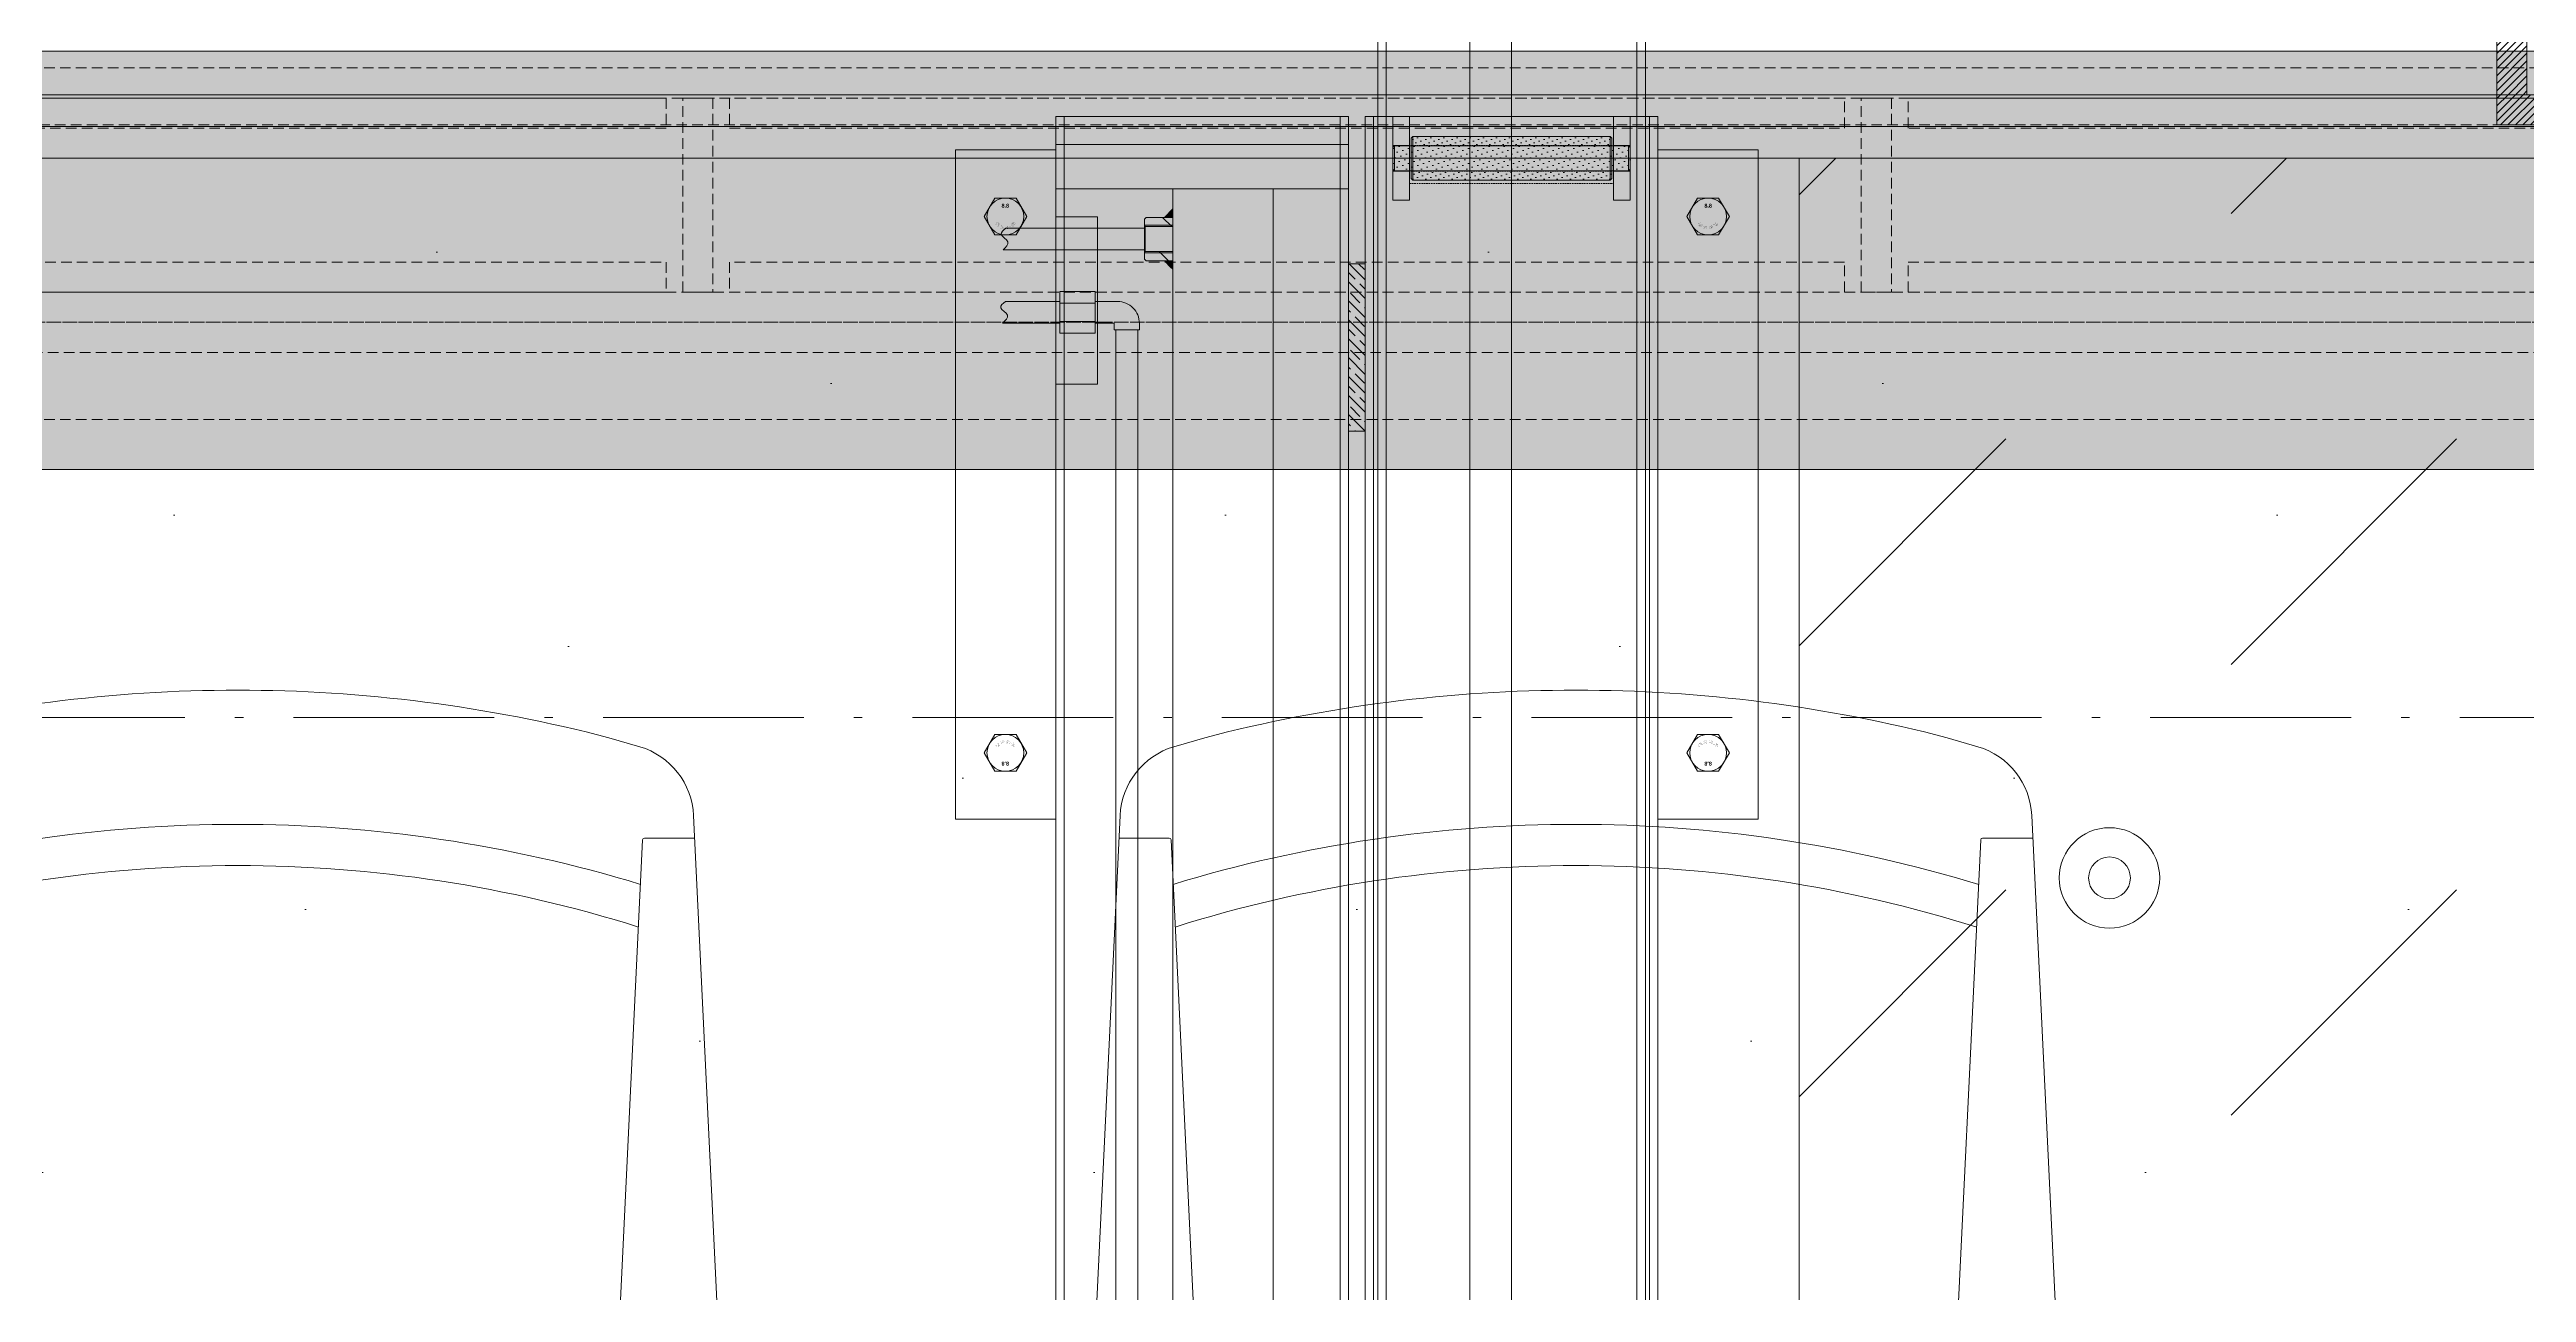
# Model space of a CAD drawing. Header units: millimetres. Extents: x -853320 to 19484, y -510814 to 9708.
# Drawn here: x 9139 to 10620, y 5992 to 6735 of the extents above; entities that cross this region are included whole.
import ezdxf
from ezdxf import colors
from ezdxf.entities.mleader import LeaderData, LeaderLine
from ezdxf.math import Vec2, Vec3

# ---------------------------------------------------------------- set-up
doc = ezdxf.new("R2010")
doc.units = ezdxf.units.MM
for name, pattern in [('DASHDOT', [18.5, 12, -3, 0.5, -3]), ('NASCOSTA', [9.525, 6.35, -3.175]), ('TRATTEGGIATA2', [9.525, 6.35, -3.175]), ('TRATTOPUNTO', [25.4, 12.7, -6.35, 0, -6.35])]:
    doc.linetypes.add(name, pattern=pattern)
for name, color, linetype in [('05', 5, 'Continuous'), ('assi', 1, 'TRATTOPUNTO'), ('DS_ST_quote 1_50', 7, 'Continuous'), ('DV5_0', 7, 'Continuous')]:
    doc.layers.add(name, color=color, linetype=linetype)
for name, color, linetype, lineweight in [('ARREDI attrezzature - furniture', 175, 'Continuous', 9), ('F_ARREDI', 7, 'Continuous', 5), ('F_ELETTRODOMESTICI', 40, 'Continuous', 5), ('F_ESCURSORI_slider', 7, 'Continuous', 0), ('F_MASSELLO_abete', 30, 'Continuous', 5), ('F_MULTI laminato OPACO', 1, 'Continuous', 5), ('F_MULTI laminato_soffitto', 5, 'Continuous', 5), ('F_MULTI laminato_soffitto_veletta', 6, 'Continuous', 5), ('F_PARETI-PAVIMENTI e SOFFITTI_cassone', 3, 'Continuous', 5), ('F_RIV.to PARETI e SOFFITTO_slider', 7, 'Continuous', 5), ('F_SCALA_esterna', 40, 'Continuous', 5), ('F_Sezioni', 5, 'Continuous', 9), ('F_SOFFITTI', 7, 'Continuous', 5)]:
    doc.layers.add(name, color=color, linetype=linetype, lineweight=lineweight)
doc.layers.add('F_PARETI_slider', color=1, linetype='Continuous', lineweight=5, true_color=0xff0000)
doc.styles.add('ARIAL', font='arial.ttf')
doc.styles.add('DANZI-DIDASCALIE', font='Yu Gothic UI Light.ttf', dxfattribs={"height": 30})
doc.styles.add('NEGATIVO', font='swissbo.ttf', dxfattribs={"width": 0.8, "oblique": 10})
doc.dimstyles.new('ISO-100', dxfattribs={"dimtxt": 100, "dimasz": 5, "dimexe": 0.25, "dimexo": 6, "dimgap": 6, "dimtad": 1, "dimtxsty": 'ARIAL', "dimblk": 'ARCHTICK', "dimcen": 2.5, "dimdle": 15, "dimse1": 1, "dimse2": 1, "dimclrd": 256, "dimclre": 256, "dimclrt": 256, "dimadec": 0, "dimazin": 0, "dimtfac": 1, "dimtmove": 0, "dimatfit": 3, "dimldrblk": 'ARCHTICK', "dimfxl": 1, "dimlwd": -1, "dimlwe": -1, "dimarcsym": 0})
pattern_1 = [(225.0093, (461698.474, -16130.586), (11.22714, -11.2235), [])]
pattern_2 = [(225.00929753, (461698.474492, -16130.5862916), (0.00353610758, -0.00353496014), [])]

# ---------------------------------------------------------------- blocks, each defined once
blk = doc.blocks.new('CONTROSOFITTO_living_lato lungo_centrale_2660x250_pianta_vista da sopra')
at = {"layer": 'F_MULTI laminato_soffitto_veletta', "transparency": 33554585}
h = blk.add_hatch(color=8, dxfattribs=at)
h.dxf.hatch_style = 1
h.paths.add_polyline_path([(36471.7, -2048.1), (33811.7, -2048.1), (33811.7, -2298.1), (36471.7, -2298.1)])
at = {"layer": 'F_MASSELLO_abete', "color": 1, "linetype": 'NASCOSTA'}
for points in [[(33811.7, -2136.1), (36471.7, -2136.1), (36471.7, -2154.1), (33811.7, -2154.1)], [(35132.7, -2270.1), (35150.7, -2270.1), (35150.7, -2154.1), (35132.7, -2154.1)], [(35837.2, -2270.1), (35855.2, -2270.1), (35855.2, -2154.1), (35837.2, -2154.1)], [(33811.7, -2270.1), (36471.7, -2270.1), (36471.7, -2288.1), (33811.7, -2288.1)]]:
    blk.add_lwpolyline(points, close=True, dxfattribs=at)
at = {"layer": 'F_MASSELLO_abete', "linetype": 'NASCOSTA'}
for points in [[(35122.7, -2154.1), (34456.2, -2154.1), (34456.2, -2172.1), (35122.7, -2172.1)], [(35160.7, -2154.1), (35827.2, -2154.1), (35827.2, -2172.1), (35160.7, -2172.1)], [(36443.7, -2154.1), (35865.2, -2154.1), (35865.2, -2172.1), (36443.7, -2172.1)]]:
    blk.add_lwpolyline(points, close=True, dxfattribs=at)
at = {"layer": 'F_MASSELLO_abete', "color": 3, "linetype": 'NASCOSTA'}
for points in [[(35122.7, -2252.1), (34456.2, -2252.1), (34456.2, -2270.1), (35122.7, -2270.1)], [(35160.7, -2252.1), (35827.2, -2252.1), (35827.2, -2270.1), (35160.7, -2270.1)], [(36443.7, -2252.1), (35865.2, -2252.1), (35865.2, -2270.1), (36443.7, -2270.1)]]:
    blk.add_lwpolyline(points, close=True, dxfattribs=at)
at = {"layer": 'F_MULTI laminato_soffitto_veletta', "linetype": 'NASCOSTA'}
for points in [[(33811.7, -2048.1), (36471.7, -2048.1), (36471.7, -2078.1), (33811.7, -2078.1)], [(33819.7, -2118.1), (36463.7, -2118.1), (36463.7, -2136.1), (33819.7, -2136.1)]]:
    blk.add_lwpolyline(points, close=True, dxfattribs=at)
at = {"layer": 'F_MULTI laminato_soffitto_veletta'}
blk.add_lwpolyline([(36471.7, -2048.1), (33811.7, -2048.1), (33811.7, -2298.1), (36471.7, -2298.1)], close=True, dxfattribs=at)
blk = doc.blocks.new('CONTROSOFITTO_rev.01_pianta_vista da sopra')
at = {"layer": 'F_MULTI laminato_soffitto', "color": 5, "linetype": 'NASCOSTA', "ltscale": 5}
blk.add_lwpolyline([(24926.6, -34937.7), (21916.6, -34937.7), (21916.6, -35837.7), (24926.6, -35837.7)], close=True, dxfattribs=at)
at = {"layer": 'F_SOFFITTI', "xscale": -1, "rotation": 180}
blk.add_blockref('CONTROSOFITTO_living_lato lungo_centrale_2660x250_pianta_vista da sopra', (-11720, -37235.8), dxfattribs=at)
blk = doc.blocks.new('SLIDER grande_lato cucina_pianta_rev.01')
at = {"color": 1}
blk.add_lwpolyline([(267502, -68598.9), (276586, -68598.9), (276586, -69793.9), (267502, -69793.9)], close=True, dxfattribs=at)
blk = doc.blocks.new('_Dot')
at = {"color": 0, "linetype": 'ByBlock', "lineweight": -2}
blk.add_line((-0.5, 0), (-1, 0), dxfattribs=at)
at = {"color": 0, "linetype": 'ByBlock', "const_width": 0.5}
blk.add_lwpolyline([(-0.25, 0, 1), (0.25, 0, 1)], format="xyb", close=True, dxfattribs=at)
blk = doc.blocks.new('RIV.to_pareti e soffitto_grande_lato cucina_rev.01_pianta')
at = {"layer": 'F_MULTI laminato OPACO', "transparency": 33554508}
h = blk.add_hatch(dxfattribs=at)
h.set_pattern_fill('ANSI31', color=3)
h.set_pattern_definition([(45, (-817008.179, -495733.8327), (-2.24506403, 2.24506403), [])])
h.paths.add_polyline_path([(24497.1, 21800.7), (24515.1, 21800.7), (24515.1, 22976.7), (24497.1, 22976.7)])
h = blk.add_hatch(dxfattribs=at)
h.set_pattern_fill('ANSI31', color=3)
h.set_pattern_definition([(45, (-817008.179, -495733.8327), (-2.24506403, 2.24506403), [])])
h.paths.add_polyline_path([(24497.1, 21782.7), (24497.1, 21800.7), (24647.1, 21800.7), (24647.1, 21782.7)])
at = {"layer": 'F_MULTI laminato OPACO', "color": 3, "linetype": 'NASCOSTA'}
for points in [[(29676.1, 21800.7), (20592.1, 21800.7), (20592.1, 22976.7), (29676.1, 22976.7)], [(20646.6, 21782.7), (29631.6, 21782.7), (29631.6, 21800.7), (20646.6, 21800.7)]]:
    blk.add_lwpolyline(points, close=True, dxfattribs=at)
at = {"layer": 'F_MULTI laminato OPACO', "color": 3}
for points in [[(24497.1, 21800.7), (24515.1, 21800.7), (24515.1, 22976.7), (24497.1, 22976.7)], [(24497.1, 21782.7), (24497.1, 21800.7), (24647.1, 21800.7), (24647.1, 21782.7)]]:
    blk.add_lwpolyline(points, close=True, dxfattribs=at)
blk = doc.blocks.new('TAVOLO_pianta')
at = {"layer": 'ARREDI attrezzature - furniture'}
for points in [[(840088.8, 517187.7, 0.063762), (839866.9, 517159.3), (839848.5, 517153.9, 0.320293), (839816.3, 517112.8), (839798.8, 516748.1, 0.42726), (839809.7, 516736.7), (839852.7, 516736.7, 0.42726), (839863.6, 516748.1), (839846.8, 517098.2, 0.401286), (839845.7, 517099.3), (839815.7, 517099.3)], [(840088.8, 517187.7, -0.063762), (840310.7, 517159.3), (840329.1, 517153.9, -0.320293), (840361.3, 517112.8), (840378.8, 516748.1, -0.42726), (840367.9, 516736.7), (840324.9, 516736.7, -0.42726), (840314, 516748.1), (840330.8, 517098.2, -0.401286), (840331.9, 517099.3), (840361.9, 517099.3)], [(840888.8, 517187.7, 0.063762), (840666.9, 517159.3), (840648.5, 517153.9, 0.320293), (840616.3, 517112.8), (840598.8, 516748.1, 0.42726), (840609.7, 516736.7), (840652.7, 516736.7, 0.42726), (840663.6, 516748.1), (840646.8, 517098.2, 0.401286), (840645.7, 517099.3), (840615.7, 517099.3)], [(840888.8, 517187.7, -0.063762), (841110.7, 517159.3), (841129.1, 517153.9, -0.320293), (841161.3, 517112.8), (841178.8, 516748.1, -0.42726), (841167.9, 516736.7), (841124.9, 516736.7, -0.42726), (841113.9, 516748.1), (841130.8, 517098.2, -0.401286), (841131.9, 517099.3), (841161.9, 517099.3)]]:
    blk.add_lwpolyline(points, format="xyb", dxfattribs=at)
for centre, radius, start, end in [((840088.9, 516281.1), 826.4, 73.0662, 106.9523), ((840888.7, 516281.1), 826.4, 73.0477, 106.9338), ((840088.9, 516283.7), 799.2, 72.5571, 107.4621), ((840888.7, 516283.7), 799.2, 72.5379, 107.4429)]:
    blk.add_arc(centre, radius, start, end, dxfattribs=at)
blk = doc.blocks.new('Pavim. idr. 1')
at = {"lineweight": 13}
h = blk.add_hatch(dxfattribs=at)
h.set_pattern_fill('DOTS', color=1, scale=140, angle=45)
h.set_pattern_definition([(45, (-29878.93, 459742.27), (-78.57724, 235.73172), [0, -222.25])])
h.paths.add_polyline_path([(423470.8, 430283.1), (410205.8, 430283.1), (410205.8, 427993.1), (423470.8, 427993.1)])
at = {"color": 1, "lineweight": 13}
blk.add_lwpolyline([(423470.8, 430283.1), (410205.8, 430283.1), (410205.8, 427993.1), (423470.8, 427993.1)], close=True, dxfattribs=at)
blk = doc.blocks.new('F_PAVIMENTO CASSONE_pianta')
at = {"color": 104, "lineweight": 13}
for radius in [30, 12.5]:
    blk.add_circle((601572.5, 448053.4), radius, dxfattribs=at)
at = {"color": 2, "lineweight": 5}
blk.add_blockref('Pavim. idr. 1', (185525.7, 19630.3), dxfattribs=at)
blk.add_blockref('Pavim. idr. 1', (185525.7, 19630.3), dxfattribs=at)
blk = doc.blocks.new('Viti v.alto')
at = {"color": 115, "lineweight": 5, "ltscale": 0.15}
blk.add_lwpolyline([(-66067.4, -127375.7), (-66073.8, -127364.7), (-66086.5, -127364.7), (-66092.9, -127375.7), (-66086.5, -127386.7), (-66073.8, -127386.7)], close=True, dxfattribs=at)
at = {"color": 115, "lineweight": 5, "ltscale": 0.15, "const_width": 0.0632}
for points in [[(-66083.8, -127381.1), (-66083.6, -127380.8), (-66083.6, -127380.6), (-66083.7, -127380.4), (-66083.9, -127380.1), (-66084.5, -127379.5), (-66084.7, -127379.3), (-66085, -127379.2), (-66085.2, -127379.3), (-66085.4, -127379.5), (-66085.8, -127379.8), (-66086, -127380.1), (-66086, -127380.3), (-66085.9, -127380.5), (-66085.7, -127380.8), (-66085.1, -127381.4), (-66084.9, -127381.6), (-66084.7, -127381.7), (-66084.4, -127381.6), (-66084.2, -127381.4), (-66083.8, -127381.1)], [(-66084.4, -127380.9), (-66084.7, -127381.1), (-66084.8, -127381.1), (-66084.9, -127381), (-66085.3, -127380.5), (-66085.4, -127380.4), (-66085.5, -127380.3), (-66085.4, -127380.2), (-66085.3, -127380.1), (-66085.2, -127380), (-66085.1, -127379.8), (-66085, -127379.8), (-66084.9, -127379.8), (-66084.7, -127379.9), (-66084.3, -127380.4), (-66084.2, -127380.5), (-66084.2, -127380.6), (-66084.2, -127380.7), (-66084.3, -127380.8), (-66084.4, -127380.9)], [(-66080.8, -127381.5), (-66081.3, -127381.3), (-66081.4, -127381.7), (-66082.4, -127381.5), (-66082.6, -127381.5), (-66082.8, -127381.6), (-66082.9, -127381.7), (-66083, -127381.9), (-66083, -127382), (-66083, -127382.2), (-66083, -127382.4), (-66082.8, -127382.6), (-66082.6, -127382.7), (-66081.2, -127383.1), (-66080.8, -127381.5)], [(-66081.6, -127382.6), (-66082.3, -127382.4), (-66082.5, -127382.3), (-66082.5, -127382.1), (-66082.5, -127382.1), (-66082.4, -127382), (-66082.3, -127381.9), (-66081.5, -127382.1), (-66081.6, -127382.6)], [(-66077.8, -127381), (-66078.3, -127381.2), (-66078.2, -127381.6), (-66079.2, -127381.8), (-66079.4, -127382), (-66079.5, -127382.1), (-66079.5, -127382.3), (-66079.5, -127382.5), (-66079.4, -127382.6), (-66079.4, -127382.8), (-66079.2, -127383), (-66079, -127383.1), (-66078.7, -127383), (-66077.4, -127382.7), (-66077.8, -127381)], [(-66078, -127382.4), (-66078.7, -127382.6), (-66078.9, -127382.6), (-66078.9, -127382.5), (-66079, -127382.4), (-66079, -127382.3), (-66078.8, -127382.2), (-66078.1, -127382), (-66078, -127382.4)], [(-66076.4, -127381), (-66076.6, -127380.8), (-66076.7, -127380.6), (-66076.6, -127380.3), (-66076.4, -127380.1), (-66075.8, -127379.5), (-66075.5, -127379.3), (-66075.3, -127379.2), (-66075.1, -127379.2), (-66074.8, -127379.4), (-66074.4, -127379.8), (-66074.3, -127380), (-66074.2, -127380.3), (-66074.3, -127380.5), (-66074.5, -127380.7), (-66075.1, -127381.3), (-66075.4, -127381.5), (-66075.6, -127381.6), (-66075.8, -127381.6), (-66076.1, -127381.4), (-66076.4, -127381)], [(-66075.8, -127380.9), (-66075.6, -127381), (-66075.5, -127381), (-66075.3, -127380.9), (-66074.9, -127380.5), (-66074.8, -127380.4), (-66074.8, -127380.2), (-66074.8, -127380.1), (-66074.9, -127380), (-66075.1, -127379.9), (-66075.2, -127379.8), (-66075.3, -127379.8), (-66075.4, -127379.8), (-66075.5, -127379.9), (-66076, -127380.3), (-66076.1, -127380.5), (-66076.1, -127380.6), (-66076, -127380.7), (-66075.9, -127380.8), (-66075.8, -127380.9)]]:
    blk.add_lwpolyline(points, dxfattribs=at)
at = {"color": 115, "lineweight": 5, "ltscale": 0.15}
blk.add_circle((-66080.1, -127375.7), 11, dxfattribs=at)
at = {"color": 115, "lineweight": 5, "ltscale": 0.15, "style": 'NEGATIVO'}
blk.add_text('8.8', height=2.31, dxfattribs=at).set_placement((-66082.3, -127370.4))
blk = doc.blocks.new('Boccola d.26x120')
at = {"linetype": 'ByBlock', "lineweight": 5}
h = blk.add_hatch(dxfattribs=at)
h.set_pattern_fill('DOTS', color=30, scale=1.75, angle=225)
h.paths.add_polyline_path([(458410.2, -16234.6), (458410.2, -16230.2), (458409.2, -16229.2), (458291.2, -16229.2), (458291.2, -16234.6)])
h.paths.add_polyline_path([(458291.2, -16229.2), (458290.2, -16230.2), (458290.2, -16234.6), (458291.2, -16234.6)])
h = blk.add_hatch(dxfattribs=at)
h.set_pattern_fill('DOTS', color=30, scale=1.75, angle=225)
h.paths.add_polyline_path([(458291.2, -16249.9), (458291.2, -16255.2), (458409.2, -16255.2), (458409.2, -16249.9)])
h.paths.add_polyline_path([(458409.2, -16255.2), (458410.2, -16254.2), (458410.2, -16249.9), (458409.2, -16249.9)])
h.paths.add_polyline_path([(458291.2, -16249.9), (458290.2, -16249.9), (458290.2, -16254.2), (458291.2, -16255.2)])
at = {"color": 41, "linetype": 'TRATTEGGIATA2', "lineweight": 5, "ltscale": 0.15}
for p, q in [((458290.2, -16234.6), (458410.2, -16234.6)), ((458410.2, -16249.9), (458290.2, -16249.9))]:
    blk.add_line(p, q, dxfattribs=at)
at = {"color": 30, "linetype": 'ByBlock', "lineweight": 5}
for p, q in [((458291.2, -16229.2), (458291.2, -16255.2)), ((458409.2, -16255.2), (458409.2, -16229.2))]:
    blk.add_line(p, q, dxfattribs=at)
blk.add_lwpolyline([(458409.2, -16255.2), (458291.2, -16255.2), (458290.2, -16254.2), (458290.2, -16230.2), (458291.2, -16229.2), (458409.2, -16229.2), (458410.2, -16230.2), (458410.2, -16254.2)], close=True, dxfattribs=at)
at = {"layer": 'assi', "lineweight": 5, "ltscale": 0.3}
blk.add_line((458288.2, -16242.2), (458412.2, -16242.2), dxfattribs=at)
blk = doc.blocks.new('Perno d.15x145')
at = {"linetype": 'ByBlock', "lineweight": 5}
h = blk.add_hatch(dxfattribs=at)
h.set_pattern_fill('DOTS', color=150, scale=2, angle=225)
h.paths.add_polyline_path([(458421.2, -16298.7), (458421.2, -16285.7), (458420.2, -16284.7), (458280.2, -16284.7), (458279.2, -16285.7), (458279.2, -16298.7), (458280.2, -16299.7), (458420.2, -16299.7)])
at = {"color": 150, "linetype": 'ByBlock', "lineweight": 5}
for p, q in [((458280.2, -16299.7), (458280.2, -16284.7)), ((458420.2, -16299.7), (458420.2, -16284.7))]:
    blk.add_line(p, q, dxfattribs=at)
blk.add_lwpolyline([(458421.2, -16298.7), (458421.2, -16285.7), (458420.2, -16284.7), (458280.2, -16284.7), (458279.2, -16285.7), (458279.2, -16298.7), (458280.2, -16299.7), (458420.2, -16299.7)], close=True, dxfattribs=at)
at = {"layer": 'assi', "lineweight": 5, "ltscale": 0.3}
blk.add_line((458277.2, -16292.2), (458423.2, -16292.2), dxfattribs=at)
blk = doc.blocks.new('Pist. c.1150 aperti')
at = {"linetype": 'Continuous', "lineweight": 5, "ltscale": 25.4}
h = blk.add_hatch(dxfattribs=at)
h.set_pattern_fill('LINE', color=135, scale=0.04, angle=225.0093, style=0, pattern_type=2)
h.set_pattern_definition(pattern_2)
h.paths.add_polyline_path([(461405.8, -14728.5), (461410.8, -14733.5), (461405.8, -14733.5)])
h = blk.add_hatch(dxfattribs=at)
h.set_pattern_fill('LINE', color=135, scale=127, angle=225.0093, style=0, pattern_type=2)
h.set_pattern_definition(pattern_1)
h.paths.add_polyline_path([(461405.8, -14733.5), (461421.8, -14733.5), (461422.8, -14734.5), (461422.8, -14738.5), (461422.3, -14739), (461405.8, -14739)])
at = {"lineweight": 5}
h = blk.add_hatch(dxfattribs=at)
h.set_pattern_fill('JIS_STN_1E', color=6, scale=8, style=0)
h.set_pattern_definition([(45, (527858.007, 111133.4975), (-5.65685425, 5.65685425), []), (45, (527863.647, 111133.4975), (-5.65685425, 5.65685425), [8, -4])])
h.paths.add_polyline_path([(461300.8, -14861.2), (461290.8, -14861.2), (461290.8, -14761.2), (461300.8, -14761.2)])
at = {"linetype": 'Continuous', "lineweight": 5, "ltscale": 25.4}
h = blk.add_hatch(dxfattribs=at)
h.set_pattern_fill('LINE', color=135, scale=127, angle=225.0093, style=0, pattern_type=2)
h.set_pattern_definition(pattern_1)
h.paths.add_polyline_path([(461421.8, -14759.5), (461405.8, -14759.5), (461405.8, -14754), (461422.3, -14754), (461422.8, -14754.5), (461422.8, -14758.5)])
h = blk.add_hatch(dxfattribs=at)
h.set_pattern_fill('LINE', color=135, scale=0.04, angle=225.0093, style=0, pattern_type=2)
h.set_pattern_definition(pattern_2)
h.paths.add_polyline_path([(461405.8, -14759.5), (461410.8, -14759.5), (461405.8, -14764.5)])
at = {"color": 2, "linetype": 'ByBlock', "lineweight": 5}
for p, q in [((461132.3, -14690.6), (461142.3, -14690.6)), ((461274.3, -14690.6), (461264.3, -14690.6)), ((461132.3, -14705.9), (461142.3, -14705.9)), ((461274.3, -14705.9), (461264.3, -14705.9))]:
    blk.add_line(p, q, dxfattribs=at)
at = {"color": 41, "linetype": 'TRATTEGGIATA2', "lineweight": 5, "ltscale": 0.15}
blk.add_line((461274.3, -14690.6), (461264.3, -14690.6), dxfattribs=at)
at = {"lineweight": 5}
for p, q in [((461475.8, -14733.2), (461450.8, -14733.2)), ((461450.8, -14833.2), (461450.8, -14733.2)), ((461475.8, -14833.2), (461450.8, -14833.2))]:
    blk.add_line(p, q, dxfattribs=at)
at = {"color": 135, "linetype": 'Continuous', "lineweight": 5, "ltscale": 25.4}
blk.add_line((461405.8, -14738.2), (461422.3, -14738.2), dxfattribs=at)
at = {"color": 135, "lineweight": 5}
for p, q in [((461405.8, -14754), (461405.8, -14739)), ((461452.3, -14784.8), (461473.3, -14784.8)), ((461452.3, -14795.8), (461473.3, -14795.8))]:
    blk.add_line(p, q, dxfattribs=at)
blk.add_lwpolyline([(461203.3, -15702), (461203.3, -14530), (461228.3, -14530), (461228.3, -15702), (461203.3, -15702)], dxfattribs=at)
at = {"lineweight": 5}
for points in [[(461115.8, -17013.2), (461115.8, -14673.2), (461290.8, -14673.2), (461290.8, -17013.2)], [(461120.8, -17013.2), (461120.8, -14673.2), (461285.8, -14673.2), (461285.8, -17013.2)], [(461475.8, -14673.2), (461475.8, -17013.2), (461300.8, -17013.2), (461300.8, -14673.2)], [(461470.8, -14673.2), (461470.8, -17013.2), (461305.8, -17013.2), (461305.8, -14673.2)]]:
    blk.add_lwpolyline(points, close=True, dxfattribs=at)
at = {"color": 2, "linetype": 'ByBlock', "lineweight": 5}
for points in [[(461132.3, -14673.2), (461142.3, -14673.2), (461142.3, -14723.2), (461132.3, -14723.2)], [(461274.3, -14673.2), (461264.3, -14673.2), (461264.3, -14723.2), (461274.3, -14723.2)]]:
    blk.add_lwpolyline(points, close=True, dxfattribs=at)
at = {"color": 30, "lineweight": 5}
for points in [[(461055.8, -15093.2), (461115.8, -15093.2), (461115.8, -14693.2), (461055.8, -14693.2)], [(461535.8, -15093.2), (461475.8, -15093.2), (461475.8, -14693.2), (461535.8, -14693.2)]]:
    blk.add_lwpolyline(points, close=True, dxfattribs=at)
at = {"color": 135, "lineweight": 5}
for points in [[(461300.8, -14716.5), (461475.8, -14716.5), (461475.8, -14690), (461300.8, -14690)], [(461405.8, -15984.5), (461345.8, -15984.5), (461345.8, -14716.5), (461405.8, -14716.5)], [(461473.3, -14777.8), (461452.3, -14777.8), (461452.3, -14802.8), (461473.3, -14802.8)]]:
    blk.add_lwpolyline(points, close=True, dxfattribs=at)
at = {"color": 135, "linetype": 'Continuous', "lineweight": 5, "ltscale": 25.4}
for points in [[(461405.8, -14728.5), (461410.8, -14733.5), (461405.8, -14733.5), (461405.8, -14728.5)], [(461405.8, -14733.5), (461421.8, -14733.5), (461422.8, -14734.5), (461422.8, -14738.5), (461422.3, -14739), (461405.8, -14739), (461405.8, -14733.5)], [(461421.8, -14759.5), (461405.8, -14759.5), (461405.8, -14754), (461422.3, -14754), (461422.8, -14754.5), (461422.8, -14758.5), (461421.8, -14759.5)], [(461405.8, -14759.5), (461410.8, -14759.5), (461405.8, -14764.5), (461405.8, -14759.5)]]:
    blk.add_lwpolyline(points, close=True, dxfattribs=at)
at = {"color": 6, "lineweight": 5}
blk.add_lwpolyline([(461300.8, -14861.2), (461290.8, -14861.2), (461290.8, -14761.2), (461300.8, -14761.2)], close=True, dxfattribs=at)
at = {"color": 135, "lineweight": 5}
blk.add_lwpolyline([(461438.8, -14783.8), (461452.3, -14783.8), (461452.3, -14796.8), (461440.8, -14796.8), (461440.8, -14800.8), (461425.8, -14800.8), (461425.8, -14796.8, -0.414214)], format="xyb", close=True, dxfattribs=at)
at = {"layer": '05', "color": 41, "linetype": 'TRATTEGGIATA2', "lineweight": 5, "ltscale": 0.15}
blk.add_lwpolyline([(461264.3, -14673.2), (461264.3, -14713.2), (461142.3, -14713.2), (461142.3, -14673.2)], dxfattribs=at)
at = {"layer": 'assi', "color": 175, "linetype": 'Continuous', "lineweight": 5, "ltscale": 0.2}
for points in [[(461123.3, -15763.2), (461123.3, -13503.2), (461283.3, -13503.2), (461283.3, -15763.2)], [(461128.3, -13503.2), (461123.3, -13503.2), (461123.3, -15683.2), (461128.3, -15683.2)], [(461128.3, -15763.2), (461128.3, -13503.2), (461278.3, -13503.2), (461278.3, -15763.2)], [(461283.3, -13503.2), (461278.3, -13503.2), (461278.3, -15763.2), (461283.3, -15763.2)]]:
    blk.add_lwpolyline(points, close=True, dxfattribs=at)
at = {"layer": 'DV5_0', "color": 135, "linetype": 'Continuous', "lineweight": 5, "ltscale": 25.4}
for p, q in [((461405.8, -14728.5), (461405.8, -14733.5)), ((461410.8, -14733.5), (461405.8, -14728.5)), ((461405.8, -14733.5), (461421.8, -14733.5)), ((461405.8, -14739), (461405.8, -14733.5)), ((461405.8, -14733.5), (461410.8, -14733.5)), ((461421.8, -14733.5), (461422.8, -14734.5)), ((461422.3, -14739), (461405.8, -14739)), ((461422.8, -14738.5), (461422.3, -14739)), ((461422.3, -14739), (461422.3, -14754)), ((461422.8, -14738.5), (461422.8, -14734.5)), ((461422.8, -14754.5), (461422.8, -14738.5)), ((461422.8, -14740), (461505.6, -14740)), ((461405.8, -14754), (461422.3, -14754)), ((461405.8, -14759.5), (461405.8, -14754)), ((461405.8, -14754.8), (461422.3, -14754.8)), ((461421.8, -14759.5), (461405.8, -14759.5)), ((461410.8, -14759.5), (461405.8, -14759.5)), ((461405.8, -14764.5), (461410.8, -14759.5)), ((461405.8, -14759.5), (461405.8, -14764.5)), ((461422.8, -14758.5), (461421.8, -14759.5)), ((461422.3, -14754), (461422.8, -14754.5)), ((461422.8, -14753), (461507.3, -14753)), ((461422.8, -14758.5), (461422.8, -14754.5)), ((461473.3, -14783.8), (461505.9, -14783.8)), ((461426.8, -15899.5), (461426.8, -14800.8)), ((461439.8, -15899.5), (461439.8, -14800.8)), ((461473.3, -14796.8), (461507.6, -14796.8))]:
    blk.add_line(p, q, dxfattribs=at)
for points in [[(461507.3, -14753), (461505.6, -14751.3), (461502, -14747.9), (461510.4, -14744.1), (461507.2, -14741.2), (461505.6, -14740)], [(461507.6, -14796.8), (461505.9, -14795.1), (461502.3, -14791.7), (461510.7, -14787.9), (461507.5, -14785), (461505.9, -14783.8)]]:
    blk.add_open_spline(points, degree=3, knots=[0, 0, 0, 0, 5.647963, 11.644085, 16.409107, 16.409107, 16.409107, 16.409107], dxfattribs=at)
at = {"lineweight": 5}
for name, p in [('Boccola d.26x120', (2853.1, 1544)), ('Perno d.15x145', (2853.1, 1594)), ('Viti v.alto', (527586, 112642.7))]:
    blk.add_blockref(name, p, dxfattribs=at)
at = {"lineweight": 5, "xscale": -1}
blk.add_blockref('Viti v.alto', (395005.7, 112642.7), dxfattribs=at)
at = {"lineweight": 5, "rotation": 180}
blk.add_blockref('Viti v.alto', (395005.7, -142429.2), dxfattribs=at)
at = {"lineweight": 5, "xscale": -1, "rotation": 180}
blk.add_blockref('Viti v.alto', (527586, -142429.2), dxfattribs=at)
blk = doc.blocks.new('SCALA ESTERNA_pianta')
at = {"lineweight": 5}
h = blk.add_hatch(dxfattribs=at)
h.set_pattern_fill('DASH', color=2, scale=60, angle=45)
h.set_pattern_definition([(45, (188245.18, -3269.07), (0, 269.407684), [190.5, -190.5])])
h.paths.add_polyline_path([(599697, 449913.4), (601758, 449913.4), (601758, 447623.4), (599697, 447623.4)])
at = {"color": 2, "lineweight": 5}
blk.add_lwpolyline([(599697, 449913.4), (601758, 449913.4), (601758, 447623.4), (599697, 447623.4)], close=True, dxfattribs=at)
blk = doc.blocks.new('_ArchTick')
at = {"color": 0, "linetype": 'ByBlock', "const_width": 0.15}
blk.add_lwpolyline([(-0.5, -0.5), (0.5, 0.5)], dxfattribs=at)
blk = doc.blocks.new('*D146')
at = {"layer": 'Defpoints', "color": 0, "transparency": 16777216}
for p in [(5588.6, 7348.8), (19268.5, 2810.7), (19483.8, 2810.7)]:
    blk.add_point(p, dxfattribs=at)
at = {"layer": 'DS_ST_quote 1_50', "transparency": 16777216}
blk.add_line((19268.5, 7363.8), (19268.5, 2795.7), dxfattribs=at)
at = {"layer": 'DS_ST_quote 1_50', "transparency": 16777216, "xscale": 5, "yscale": 5, "zscale": 5}
for p, rotation in [((19268.5, 7348.8), 90), ((19268.5, 2810.7), 270)]:
    blk.add_blockref('_ArchTick', p, dxfattribs=dict(at, rotation=rotation))
at = {"layer": 'DS_ST_quote 1_50', "transparency": 16777216, "insert": (19202.4, 5079.7), "char_height": 100, "attachment_point": 5, "rotation": 90, "style": 'ARIAL'}
blk.add_mtext('4538,15', dxfattribs=at)
blk = doc.blocks.new('BAGNO-LAVANDERIA_pianta_sol.B')
at = {"layer": 'F_ELETTRODOMESTICI', "color": 5, "ltscale": 5}
ml = blk.add_multileader_mtext('Standard', dxfattribs=at)
ml.set_content('{\\fYu Gothic UI Light|b0|i0|c128|p34;BASAMENTO c/cassetto} ditta MIELE art.WTS 610', color=5, style='DANZI-DIDASCALIE')
ml.set_leader_properties(color=256, linetype='ByLayer', lineweight=-1)
ml.set_arrow_properties(name='DOT')
ml.build(insert=Vec2(0, 0))
ml.multileader.update_dxf_attribs({"arrow_head_size": 5, "scale": 5})
ctx = ml.context
ctx.base_point, ctx.scale, ctx.char_height, ctx.arrow_head_size, ctx.landing_gap_size, ctx.plane_origin, ctx.plane_x_axis, ctx.plane_y_axis = Vec3(865729, 518190.6), 5, 25, 5, 10, Vec3(865692, 518253.3), Vec3(0, -1), Vec3(1, 0)
notes = []
notes.append((ctx, [(0, (0, 0, 0), (0, 0), (1, 0), 1, [])]))
ctx.mtext.insert, ctx.mtext.text_direction, ctx.mtext.rotation, ctx.mtext.width, ctx.mtext.flow_direction = Vec3(865741.7, 518180.6), Vec3(0, -1), 4.712389, 471.574, 5
ml = blk.add_multileader_mtext('Standard', dxfattribs=at)
ml.set_content('{\\fYu Gothic UI Light|b0|i0|c128|p34;LAVASCIUGA} ditta MIELE art.WTD165 WPM 8/5kg', color=5, style='DANZI-DIDASCALIE')
ml.set_leader_properties(color=256, linetype='ByLayer', lineweight=-1)
ml.set_arrow_properties(name='DOT')
ml.build(insert=Vec2(0, 0))
ml.multileader.update_dxf_attribs({"arrow_head_size": 5, "scale": 5})
ctx = ml.context
ctx.base_point, ctx.scale, ctx.char_height, ctx.arrow_head_size, ctx.landing_gap_size, ctx.plane_origin, ctx.plane_x_axis, ctx.plane_y_axis = Vec3(865852.8, 518185.3), 5, 25, 5, 10, Vec3(865819.8, 518247.9), Vec3(0, -1), Vec3(1, 0)
notes.append((ctx, [(0, (0, 0, 0), (0, 0), (1, 0), 1, [])]))
ctx.mtext.insert, ctx.mtext.text_direction, ctx.mtext.rotation, ctx.mtext.width, ctx.mtext.flow_direction = Vec3(865869.5, 518175.3), Vec3(0, -1), 4.712389, 377.017, 5
for ctx, leaders in notes:
    for number, flags, end, landing, length, lines in leaders:
        leader = LeaderData()
        leader.index, (leader.has_last_leader_line, leader.has_dogleg_vector, leader.attachment_direction) = number, flags
        leader.last_leader_point, leader.dogleg_vector, leader.dogleg_length = Vec3(end), Vec3(landing), length
        for number, points, colour, breaks in lines:
            line = LeaderLine()
            line.index, line.vertices, line.color, line.breaks = number, Vec3.list(points), colors.encode_raw_color(colour), breaks
            leader.lines.append(line)
        ctx.leaders.append(leader)

msp = doc.modelspace()

# ---------------------------------------------------------------- linework, layer by layer
at = {"layer": 'F_Sezioni', "color": 3, "linetype": 'DASHDOT', "lineweight": 15, "ltscale": 10}
msp.add_lwpolyline([(1972.521, 6461.717), (1884.722, 6574.264), (1884.722, 6335.616), (16976.055, 6335.616)], dxfattribs=at)

# ---------------------------------------------------------------- block references
at = {"layer": 'F_ARREDI'}
msp.add_blockref('TAVOLO_pianta', (-830837.438, -510835.678), dxfattribs=at)
at = {"layer": 'F_PARETI-PAVIMENTI e SOFFITTI_cassone', "color": 2, "lineweight": 5, "rotation": 180}
msp.add_blockref('F_PAVIMENTO CASSONE_pianta', (611942.834, 454293.23), dxfattribs=at)
at = {"layer": 'F_SCALA_esterna', "color": 2, "lineweight": 5, "rotation": 180}
msp.add_blockref('SCALA ESTERNA_pianta', (611942.834, 454293.23), dxfattribs=at)
at = {"layer": 'F_SOFFITTI'}
msp.add_blockref('CONTROSOFITTO_rev.01_pianta_vista da sopra', (-13895.269, 41671.543), dxfattribs=at)

# ---------------------------------------------------------------- next in the draw order: block references
at = {"layer": 'F_PARETI_slider'}
msp.add_blockref('SLIDER grande_lato cucina_pianta_rev.01', (-260805.128, 76482.668), dxfattribs=at)

# ---------------------------------------------------------------- next in the draw order: block references
at = {"layer": 'F_ARREDI', "color": 2, "lineweight": 5}
msp.add_blockref('BAGNO-LAVANDERIA_pianta_sol.B', (-853319.899, -510814.178), dxfattribs=at)
at = {"layer": 'F_ESCURSORI_slider', "lineweight": 13, "xscale": -1}
msp.add_blockref('Pist. c.1150 aperti', (471216.166, 21368.056), dxfattribs=at)
at = {"layer": 'F_RIV.to PARETI e SOFFITTO_slider'}
msp.add_blockref('RIV.to_pareti e soffitto_grande_lato cucina_rev.01_pianta', (-13895.268, -15092.845), dxfattribs=at)

# ---------------------------------------------------------------- next in the draw order: dimensions: what is measured, and where the dimension line sits
at = {"layer": 'DS_ST_quote 1_50', "color": 4}
dim = msp.add_linear_dim(base=(19268.5243, 2810.6601), p1=(5588.556, 7348.8148), p2=(19483.824, 2810.6601), angle=90, dimstyle='ISO-100', dxfattribs=at)
dim.commit()
dim.dimension.update_dxf_attribs({"geometry": '*D146', "text_midpoint": (19202.4288, 5079.7375)})

doc.saveas('drawing.dxf')
